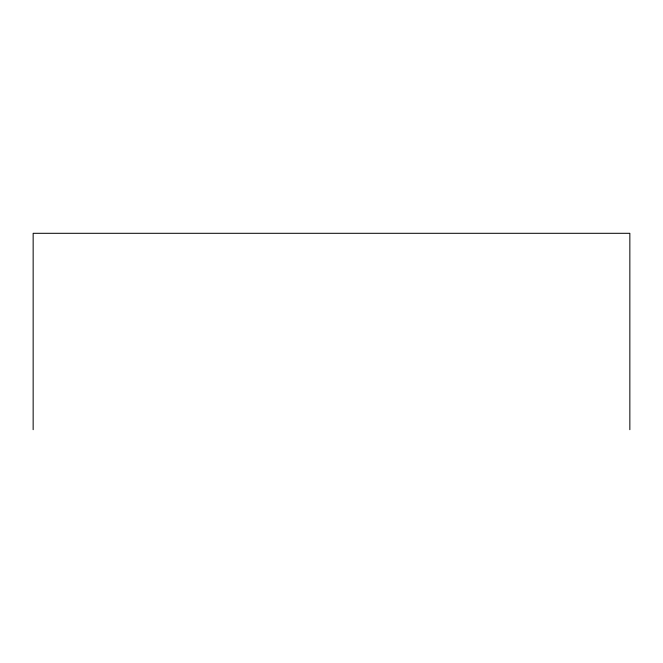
<?xml version="1.0" encoding="UTF-8"?>
<svg xmlns="http://www.w3.org/2000/svg" width="663" height="663" viewBox="0 0 663 663"><rect width="100%" height="100%" fill="white"/><g stroke="black" fill="none" stroke-linecap="round" stroke-linejoin="round"><path stroke-width="0.99" d="M629.85 429.699L629.85 233.301L33.15 233.301L33.15 429.699"/></g></svg>
